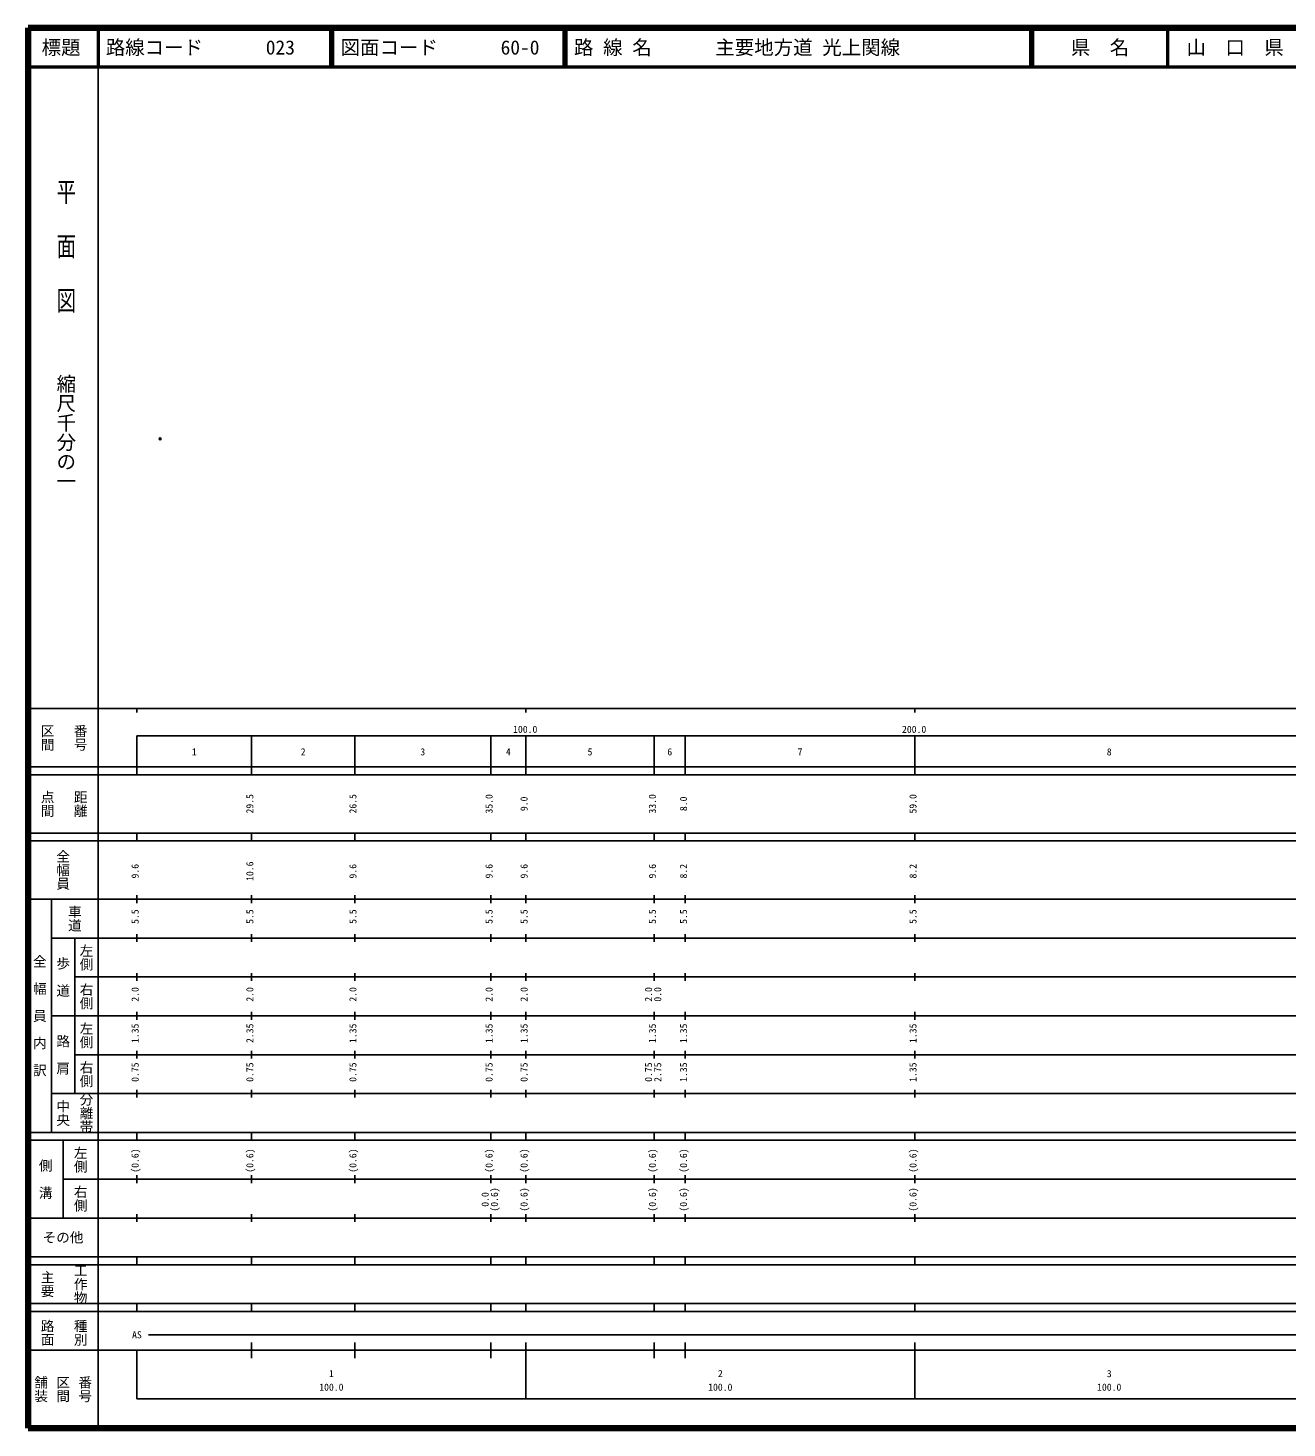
# Model space of a CAD drawing. Units: millimetres on the paper. Extents: x 40 to 680, y 20 to 380.
# Drawn here: x 40 to 363.7, y 20 to 380 of the extents above; entities that cross this region are included whole.
import ezdxf
from ezdxf.enums import TextEntityAlignment as Align

# ---------------------------------------------------------------- set-up
doc = ezdxf.new("R2010")
doc.units = ezdxf.units.MM
doc.header["$PDMODE"] = 32
doc.header["$PDSIZE"] = 0.5
doc.layers.add('M-OTRS', color=6, linetype='Continuous')
doc.layers.add('M-TTL-TXT', color=7, linetype='Continuous')
for name, color, linetype, lineweight in [('M-TTL', 2, 'Continuous', 140), ('M-TTL-BAND', 7, 'Continuous', 25), ('M-TTL-LINE', 7, 'Continuous', 50)]:
    doc.layers.add(name, color=color, linetype=linetype, lineweight=lineweight)
doc.styles.add('@ＭＳ ゴシック', font='')
doc.styles.add('ＭＳ ゴシック', font='')
doc.styles.get('@ＭＳ ゴシック').set_extended_font_data('@MS Gothic')
doc.styles.get('ＭＳ ゴシック').set_extended_font_data('MS Gothic')

msp = doc.modelspace()

# ---------------------------------------------------------------- linework, layer by layer
at = {"layer": 'M-OTRS'}
msp.add_point((73.961, 274.386), dxfattribs=at)
at = {"layer": 'M-TTL'}
for p, q in [((40, 380), (40, 20)), ((680, 380), (40, 380)), ((40, 20), (680, 20))]:
    msp.add_line(p, q, dxfattribs=at)
at = {"layer": 'M-TTL-BAND'}
for p, q in [((58, 370), (58, 20)), ((40, 205), (579, 205)), ((68, 205), (68, 204)), ((168, 205), (168, 204)), ((268, 205), (268, 204)), ((68, 198), (579, 198)), ((68, 198), (68, 188)), ((97.5, 188), (97.5, 198)), ((124, 188), (124, 198)), ((159, 188), (159, 198)), ((168, 188), (168, 198)), ((201, 188), (201, 198)), ((209, 188), (209, 198)), ((268, 188), (268, 198)), ((40, 190), (579, 190)), ((40, 188), (579, 188)), ((40, 173), (579, 173)), ((68, 171), (68, 173)), ((97.5, 171), (97.5, 173)), ((124, 171), (124, 173)), ((159, 171), (159, 173)), ((168, 171), (168, 173)), ((201, 171), (201, 173)), ((209, 171), (209, 173)), ((268, 171), (268, 173)), ((40, 171), (579, 171)), ((40, 156), (579, 156)), ((46, 96), (46, 156)), ((68, 155), (68, 157)), ((97.5, 155), (97.5, 157)), ((124, 155), (124, 157)), ((159, 155), (159, 157)), ((168, 155), (168, 157)), ((201, 155), (201, 157)), ((209, 155), (209, 157)), ((268, 155), (268, 157)), ((46, 146), (579, 146)), ((52, 146), (52, 106)), ((68, 145), (68, 147)), ((97.5, 145), (97.5, 147)), ((124, 145), (124, 147)), ((159, 145), (159, 147)), ((168, 145), (168, 147)), ((201, 145), (201, 147)), ((209, 145), (209, 147)), ((268, 145), (268, 147)), ((68, 135), (68, 137)), ((97.5, 135), (97.5, 137)), ((124, 135), (124, 137)), ((159, 135), (159, 137)), ((168, 135), (168, 137)), ((201, 135), (201, 137)), ((209, 135), (209, 137)), ((268, 135), (268, 137)), ((52, 136), (579, 136)), ((46, 126), (579, 126)), ((68, 125), (68, 127)), ((97.5, 125), (97.5, 127)), ((124, 125), (124, 127)), ((159, 125), (159, 127)), ((168, 125), (168, 127)), ((201, 125), (201, 127)), ((209, 125), (209, 127)), ((268, 125), (268, 127)), ((52, 116), (579, 116)), ((68, 115), (68, 117)), ((97.5, 115), (97.5, 117)), ((124, 115), (124, 117)), ((159, 115), (159, 117)), ((168, 115), (168, 117)), ((201, 115), (201, 117)), ((209, 115), (209, 117)), ((268, 115), (268, 117)), ((46, 106), (579, 106)), ((68, 105), (68, 107)), ((97.5, 105), (97.5, 107)), ((124, 105), (124, 107)), ((159, 105), (159, 107)), ((168, 105), (168, 107)), ((201, 105), (201, 107)), ((209, 105), (209, 107)), ((268, 105), (268, 107)), ((40, 96), (579, 96)), ((40, 94), (579, 94)), ((49, 94), (49, 74)), ((68, 94), (68, 96)), ((97.5, 94), (97.5, 96)), ((124, 94), (124, 96)), ((159, 94), (159, 96)), ((168, 94), (168, 96)), ((201, 94), (201, 96)), ((209, 94), (209, 96)), ((268, 94), (268, 96)), ((49, 84), (579, 84)), ((68, 83), (68, 85)), ((97.5, 83), (97.5, 85)), ((124, 83), (124, 85)), ((159, 83), (159, 85)), ((168, 83), (168, 85)), ((201, 83), (201, 85)), ((209, 83), (209, 85)), ((268, 83), (268, 85)), ((40, 74), (579, 74)), ((68, 73), (68, 75)), ((97.5, 73), (97.5, 75)), ((124, 73), (124, 75)), ((159, 73), (159, 75)), ((168, 73), (168, 75)), ((201, 73), (201, 75)), ((209, 73), (209, 75)), ((268, 73), (268, 75)), ((40, 64), (579, 64)), ((40, 62), (579, 62)), ((68, 62), (68, 64)), ((97.5, 62), (97.5, 64)), ((124, 62), (124, 64)), ((159, 62), (159, 64)), ((168, 62), (168, 64)), ((201, 62), (201, 64)), ((209, 62), (209, 64)), ((268, 62), (268, 64)), ((40, 52), (579, 52)), ((68, 50), (68, 52)), ((97.5, 50), (97.5, 52)), ((124, 50), (124, 52)), ((159, 50), (159, 52)), ((168, 50), (168, 52)), ((201, 50), (201, 52)), ((209, 50), (209, 52)), ((268, 50), (268, 52)), ((40, 50), (579, 50)), ((71, 44), (502.5, 44)), ((40, 40), (579, 40)), ((68, 40), (68, 27.5)), ((97.5, 38), (97.5, 42)), ((124, 38), (124, 42)), ((159, 38), (159, 42)), ((168, 27.5), (168, 42)), ((201, 38), (201, 42)), ((209, 38), (209, 42)), ((268, 27.5), (268, 42)), ((68, 27.5), (579, 27.5))]:
    msp.add_line(p, q, dxfattribs=at)
at = {"layer": 'M-TTL-LINE'}
for p, q in [((58, 380), (58, 370)), ((117.75, 380), (117.75, 370)), ((118.25, 380), (118.25, 370)), ((177.75, 380), (177.75, 370)), ((178.25, 380), (178.25, 370)), ((297.75, 380), (297.75, 370)), ((298.25, 380), (298.25, 370)), ((333, 380), (333, 370)), ((40, 370), (680, 370))]:
    msp.add_line(p, q, dxfattribs=at)

# ---------------------------------------------------------------- texts
at = {"layer": 'M-TTL-BAND', "style": '@ＭＳ ゴシック', "width": 1.4}
msp.add_text('平  面  図', height=3.666, rotation=270, dxfattribs=at).set_placement((49.777, 306.475), align=Align.MIDDLE_RIGHT)
at = {"layer": 'M-TTL-BAND', "style": '@ＭＳ ゴシック'}
msp.add_text('縮尺千分の一', height=3.666, rotation=270, dxfattribs=at).set_placement((49.777, 261.03), align=Align.MIDDLE_RIGHT)
for s, p in [('区間', (45, 197.5)), ('番号', (53.5, 197.5)), ('点間', (45, 180.5)), ('距離', (53.5, 180.5)), ('全幅員', (49, 163.5)), ('車道', (52, 151)), ('左側', (55, 141)), ('全\u3000幅\u3000員\u3000内\u3000訳', (43, 126)), ('歩\u3000道', (49, 136)), ('右側', (55, 131)), ('左側', (55, 121)), ('路\u3000肩', (49, 116)), ('右側', (55, 111)), ('分離帯', (55, 101)), ('中央', (49, 101)), ('左側', (53.5, 89)), ('側\u3000溝', (44.5, 84)), ('右側', (53.5, 79)), ('工作物', (53.5, 57)), ('主要', (45, 57)), ('路面', (45, 44.5)), ('種別', (53.5, 44.5)), ('舗装', (43.333, 30)), ('区間', (49, 30)), ('番号', (54.667, 30))]:
    msp.add_text(s, height=2.566, rotation=270, dxfattribs=at).set_placement(p, align=Align.MIDDLE_CENTER)
at = {"layer": 'M-TTL-BAND', "style": 'ＭＳ ゴシック'}
for s, p in [('100.0', (167.844, 198.195)), ('200.0', (267.844, 198.195)), ('1', (82.75, 192.405)), ('2', (110.75, 192.405)), ('3', (141.5, 192.405)), ('4', (163.5, 192.405)), ('5', (184.5, 192.405)), ('6', (205, 192.405)), ('7', (238.5, 192.405)), ('8', (318, 192.405)), ('AS', (68, 42.5)), ('1', (118, 32.523)), ('2', (218, 32.523)), ('3', (318, 32.523)), ('100.0', (118, 29.033)), ('100.0', (218, 29.033)), ('100.0', (318, 29.033))]:
    msp.add_text(s, height=1.833, dxfattribs=at).set_placement(p, align=Align.BOTTOM_CENTER)
for s, p in [('29.5', (98.5, 180.5)), ('26.5', (125, 180.5)), ('35.0', (160, 180.5)), ('9.0', (169, 180.5)), ('33.0', (202, 180.5)), ('8.0', (210, 180.5)), ('59.0', (269, 180.5)), ('9.6', (69, 163.174)), ('10.6', (98.5, 163.174)), ('9.6', (125, 163.174)), ('9.6', (160, 163.174)), ('9.6', (169, 163.174)), ('9.6', (202, 163.174)), ('8.2', (210, 163.174)), ('8.2', (269, 163.174)), ('5.5', (69, 151.5)), ('5.5', (98.5, 151.5)), ('5.5', (125, 151.5)), ('5.5', (160, 151.5)), ('5.5', (169, 151.5)), ('5.5', (202, 151.5)), ('5.5', (210, 151.5)), ('5.5', (269, 151.5)), ('2.0', (69, 131.5)), ('2.0', (98.5, 131.5)), ('2.0', (125, 131.5)), ('2.0', (160, 131.5)), ('2.0', (169, 131.5)), ('2.0', (201, 131.5)), ('0.0', (203.37, 131.5)), ('1.35', (69, 121.5)), ('2.35', (98.5, 121.5)), ('1.35', (125, 121.5)), ('1.35', (160, 121.5)), ('1.35', (169, 121.5)), ('1.35', (202, 121.5)), ('1.35', (210, 121.5)), ('1.35', (269, 121.5)), ('0.75', (69, 111.5)), ('0.75', (98.5, 111.5)), ('0.75', (125, 111.5)), ('0.75', (160, 111.5)), ('0.75', (169, 111.5)), ('0.75', (201, 111.5)), ('2.75', (203.37, 111.5)), ('1.35', (210, 111.5)), ('1.35', (269, 111.5)), ('(0.6)', (69, 88.764)), ('(0.6)', (98.5, 88.764)), ('(0.6)', (125, 88.764)), ('(0.6)', (160, 88.764)), ('(0.6)', (169, 88.764)), ('(0.6)', (202, 88.764)), ('(0.6)', (210, 88.764)), ('(0.6)', (269, 88.764)), ('0.0', (159, 78.764)), ('(0.6)', (161.37, 78.764)), ('(0.6)', (169, 78.764)), ('(0.6)', (202, 78.764)), ('(0.6)', (210, 78.764)), ('(0.6)', (269, 78.764))]:
    msp.add_text(s, height=1.833, rotation=90, dxfattribs=at).set_placement(p, align=Align.BOTTOM_CENTER)
msp.add_text('その他', height=2.566, dxfattribs=at).set_placement((49, 69), align=Align.MIDDLE_CENTER)
at = {"layer": 'M-TTL-TXT', "style": 'ＭＳ ゴシック'}
for s, p in [('標題', (48.5, 375)), ('県\u3000名', (315.625, 375)), ('山\u3000口\u3000県', (350.375, 375))]:
    msp.add_text(s, height=3.666, dxfattribs=at).set_placement(p, align=Align.MIDDLE_CENTER)
for s, p in [('路線コード', (60, 375)), ('023', (101.142, 375)), ('図面コード', (120.38, 375)), ('60-0', (161.521, 375)), ('路 線 名', (180.38, 375)), ('主要地方道 光上関線', (216.734, 375))]:
    msp.add_text(s, height=3.666, dxfattribs=at).set_placement(p, align=Align.MIDDLE_LEFT)

doc.saveas('drawing.dxf')
